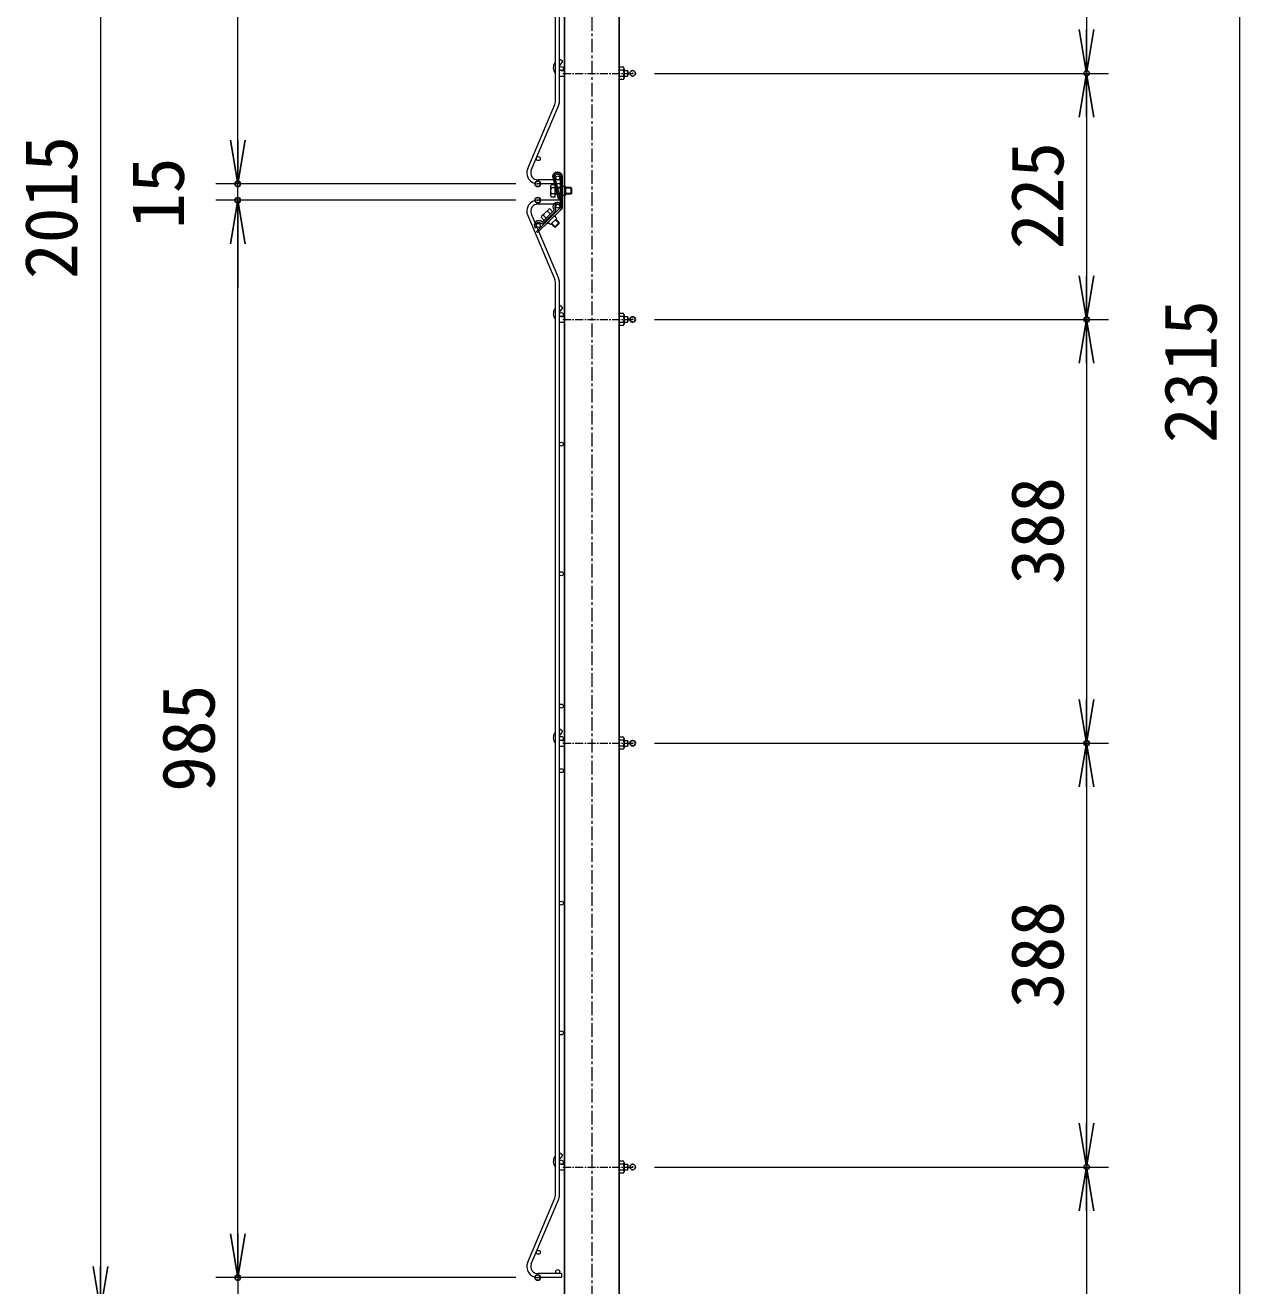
# Model space of a CAD drawing. Units: millimetres, scale not verified. Extents: x -4200 to 4200, y -2970 to 2970.
# Drawn here: x -349 to 761, y -1624 to -471 of the extents above; entities that cross this region are included whole.
import ezdxf
from ezdxf.enums import TextEntityAlignment as Align

# ---------------------------------------------------------------- set-up
doc = ezdxf.new("R2010")
doc.units = ezdxf.units.MM
doc.header["$LTSCALE"] = 10
doc.header["$PDMODE"] = 32
doc.header["$PDSIZE"] = 5
for name, pattern in [('USER1', [2, 1.25, -0.25, 0.25, -0.25]), ('USER2', [0.375, 0.25, -0.125]), ('USER3', [1.125, 0.75, -0.125, 0.125, -0.125])]:
    doc.linetypes.add(name, pattern=pattern)
for name, color, linetype, lineweight in [('0-0_D-BMK', 2, 'USER1', 13), ('0-1_D-STR1', 1, 'Continuous', 25), ('0-2_D-STR-DIM', 7, 'Continuous', 13), ('0-3_0', 7, 'Continuous', 25), ('0-7_D-STR2', 7, 'Continuous', 9), ('0-9_D-STR3', 3, 'Continuous', 13)]:
    doc.layers.add(name, color=color, linetype=linetype, lineweight=lineweight)
doc.layers.add('0-4_DEFPOINTS', color=7, linetype='Continuous')
doc.styles.add('ＭＳ ゴシック', font='')
doc.styles.get('ＭＳ ゴシック').set_extended_font_data('MS Gothic')

# ---------------------------------------------------------------- blocks, each defined once
blk = doc.blocks.new('_OPEN')
at = {"layer": '0-3_0'}
blk.add_line((0, 0), (-10, 0), dxfattribs=at)
blk.add_lwpolyline([(-10, 1.667), (0, 0), (-10, -1.667)], dxfattribs=at)

msp = doc.modelspace()

# ---------------------------------------------------------------- linework, layer by layer
at = {"layer": '0-0_D-BMK'}
msp.add_line((168.66, 396.4), (168.66, -1980.33), dxfattribs=at)
at = {"layer": '0-0_D-BMK', "linetype": 'USER3'}
for p, q in [((142.26, -515.03), (206.1, -515.03)), ((142.26, -740.03), (206.1, -740.03)), ((142.26, -1127.53), (206.1, -1127.53)), ((142.26, -1515.03), (206.1, -1515.03))]:
    msp.add_line(p, q, dxfattribs=at)
at = {"layer": '0-1_D-STR1'}
for p, q in [((193.66, 403.1), (193.66, -1946.03)), ((143.66, 389.7), (143.66, -1946.03))]:
    msp.add_line(p, q, dxfattribs=at)
at = {"layer": '0-2_D-STR-DIM'}
for p, q in [((-280.36, 328.97), (-280.36, -1606.03)), ((-154.82, -576.03), (-154.82, 328.97)), ((761.02, -1906.03), (761.02, 328.97)), ((621.02, -167.53), (621.02, -475.03)), ((226.1, -515.03), (641.02, -515.03)), ((226.1, -515.03), (641.02, -515.03)), ((-154.82, -576.03), (-154.82, -536.03)), ((621.02, -555.03), (621.02, -700.03)), ((99.36, -616.03), (-174.82, -616.03)), ((99.36, -616.03), (-174.82, -616.03)), ((-154.82, -631.03), (-154.82, -616.03)), ((99.36, -631.03), (-174.82, -631.03)), ((99.36, -631.03), (-174.82, -631.03)), ((-154.82, -1576.03), (-154.82, -671.03)), ((-154.82, -671.03), (-154.82, -711.03)), ((226.1, -740.03), (641.02, -740.03)), ((226.1, -740.03), (641.02, -740.03)), ((621.02, -780.03), (621.02, -1087.53)), ((226.1, -1127.53), (641.02, -1127.53)), ((226.1, -1127.53), (641.02, -1127.53)), ((621.02, -1167.53), (621.02, -1475.03)), ((226.1, -1515.03), (641.02, -1515.03)), ((226.1, -1515.03), (641.02, -1515.03)), ((-154.82, -1576.03), (-154.82, -1536.03)), ((621.02, -1555.03), (621.02, -1906.03)), ((99.36, -1616.03), (-174.82, -1616.03)), ((99.36, -1616.03), (-174.82, -1616.03)), ((-154.82, -1616.03), (-154.82, -1646.03))]:
    msp.add_line(p, q, dxfattribs=at)
at = {"layer": '0-4_DEFPOINTS'}
for p in [(206.1, -515.03), (621.02, -515.03), (-154.82, -616.03), (119.36, -616.03), (-154.82, -631.03), (119.36, -631.03), (206.1, -740.03), (206.1, -740.03), (621.02, -740.03), (206.1, -1127.53), (621.02, -1127.53), (206.1, -1515.03), (621.02, -1515.03), (-154.82, -1616.03), (119.36, -1616.03)]:
    msp.add_point(p, dxfattribs=at)
at = {"layer": '0-7_D-STR2'}
for p, q in [((135.56, -540.97), (135.56, 293.91)), ((139.16, -540.97), (139.16, 293.91)), ((110.16, -602.12), (135.06, -543.47)), ((113.47, -603.53), (138.37, -544.88)), ((141.16, -612.43), (119.36, -612.43)), ((141.16, -616.03), (119.36, -616.03)), ((141.16, -612.43), (141.16, -616.03)), ((141.16, -631.03), (119.36, -631.03)), ((141.16, -634.63), (141.16, -631.03)), ((110.16, -644.94), (135.06, -703.59)), ((113.47, -643.53), (138.37, -702.18)), ((141.16, -634.63), (119.36, -634.63)), ((135.56, -1540.97), (135.56, -706.09)), ((139.16, -1540.97), (139.16, -706.09)), ((110.16, -1602.12), (135.06, -1543.47)), ((113.47, -1603.53), (138.37, -1544.88)), ((141.16, -1612.43), (119.36, -1612.43)), ((141.16, -1612.43), (141.16, -1616.03)), ((141.16, -1616.03), (119.36, -1616.03))]:
    msp.add_line(p, q, dxfattribs=at)
for centre in [(140.96, -510.63), (119.9, -593), (137.66, -610.63), (137.66, -636.43), (119.9, -654.06), (140.96, -735.6), (140.96, -854.08), (140.96, -972.58), (140.96, -1093.58), (140.96, -1123.1), (140.96, -1152.58), (140.96, -1273.74), (140.96, -1392.39), (140.96, -1510.63), (119.9, -1593), (137.66, -1610.63)]:
    msp.add_circle(centre, 1.8, dxfattribs=at)
for centre, radius, start, end in [((129.16, -540.97), 6.4, 337, 0), ((129.16, -540.97), 10, 337, 0), ((119.36, -606.03), 10, 157, 270), ((119.36, -606.03), 6.4, 157, 270), ((119.36, -641.03), 10, 90, 203), ((119.36, -641.03), 6.4, 90, 203), ((129.16, -706.09), 10, 0, 23), ((129.16, -706.09), 6.4, 0, 23), ((129.16, -1540.97), 6.4, 337, 0), ((129.16, -1540.97), 10, 337, 0), ((119.36, -1606.03), 10, 157, 270), ((119.36, -1606.03), 6.4, 157, 270)]:
    msp.add_arc(centre, radius, start, end, dxfattribs=at)
at = {"layer": '0-9_D-STR3'}
for p, q in [((135.13, -505.13), (135.56, -504.56)), ((142.26, -504.31), (139.16, -501.98)), ((139.29, -508.26), (142.26, -504.31)), ((141.36, -512.43), (143.66, -512.43)), ((141.36, -517.63), (143.66, -517.63)), ((197.8, -509.5), (193.66, -509.5)), ((197.8, -512.27), (193.66, -512.27)), ((197.8, -517.79), (193.66, -517.79)), ((198.3, -510.87), (198.3, -519.37)), ((198.3, -512.43), (201.4, -512.43)), ((198.3, -517.63), (201.4, -517.63)), ((201.4, -512.43), (201.4, -517.63)), ((197.8, -520.55), (193.66, -520.55)), ((131.16, -618.42), (131.16, -626.59)), ((135.16, -617.05), (131.52, -617.05)), ((135.16, -619.78), (131.52, -619.78)), ((135.16, -627.95), (135.16, -617.05)), ((135.78, -619.5), (135.16, -619.5)), ((135.94, -620.1), (135.16, -620.1)), ((140.01, -619.5), (137.38, -619.5)), ((140.01, -620.1), (137.54, -620.1)), ((144.58, -618.51), (144.58, -626.5)), ((149.56, -619.5), (144.58, -619.5)), ((150.16, -620.1), (144.58, -620.1)), ((150.16, -620.1), (149.56, -619.5)), ((149.56, -619.5), (149.56, -625.5)), ((150.16, -620.1), (150.16, -624.9)), ((135.16, -625.23), (131.52, -625.23)), ((131.52, -627.95), (135.16, -627.95)), ((137.17, -624.9), (135.16, -624.9)), ((137.32, -625.5), (135.16, -625.5)), ((138.43, -629.84), (139.93, -629.46)), ((140.01, -624.9), (138.77, -624.9)), ((140.01, -625.5), (138.92, -625.5)), ((139.72, -633.73), (139.38, -635.2)), ((150.16, -624.9), (144.58, -624.9)), ((149.56, -625.5), (144.58, -625.5)), ((150.16, -624.9), (149.56, -625.5)), ((129.04, -639.73), (123.2, -645.45)), ((123.58, -650.67), (134.25, -640.22)), ((124.43, -644.76), (126.97, -647.36)), ((124.7, -651.82), (135.37, -641.37)), ((128.32, -640.95), (130.86, -643.54)), ((130.27, -639.04), (132.81, -641.63)), ((131.75, -644.91), (132.38, -645.56)), ((132.18, -644.49), (132.81, -645.14)), ((116.95, -656.19), (118.45, -655.7)), ((122.48, -646.67), (125.02, -649.26)), ((127.89, -648.69), (128.52, -649.33)), ((128.32, -648.27), (128.95, -648.91)), ((134.75, -655.69), (131.72, -652.6)), ((135.6, -655.7), (132.15, -652.18)), ((139.04, -651.49), (134.75, -655.69)), ((135.6, -655.7), (134.75, -655.69)), ((139.03, -652.34), (135.58, -648.82)), ((139.03, -652.34), (135.6, -655.7)), ((139.04, -651.49), (136.01, -648.4)), ((139.03, -652.34), (139.04, -651.49)), ((135.13, -730.13), (135.56, -729.56)), ((142.26, -729.31), (139.16, -726.98)), ((139.29, -733.26), (142.26, -729.31)), ((141.36, -737.43), (143.66, -737.43)), ((197.8, -734.5), (193.66, -734.5)), ((197.8, -737.27), (193.66, -737.27)), ((198.3, -735.87), (198.3, -744.37)), ((141.36, -742.63), (143.66, -742.63)), ((197.8, -742.79), (193.66, -742.79)), ((197.8, -745.55), (193.66, -745.55)), ((198.3, -742.63), (201.4, -742.63)), ((135.13, -1117.63), (135.56, -1117.06)), ((142.26, -1116.81), (139.16, -1114.48)), ((139.29, -1120.76), (142.26, -1116.81)), ((141.36, -1124.93), (143.66, -1124.93)), ((197.8, -1122), (193.66, -1122)), ((197.8, -1124.77), (193.66, -1124.77)), ((198.3, -1123.37), (198.3, -1131.87)), ((198.3, -1124.93), (201.4, -1124.93)), ((201.4, -1124.93), (201.4, -1130.13)), ((141.36, -1130.13), (143.66, -1130.13)), ((197.8, -1130.29), (193.66, -1130.29)), ((197.8, -1133.05), (193.66, -1133.05)), ((198.3, -1130.13), (201.4, -1130.13)), ((135.13, -1505.13), (135.56, -1504.56)), ((142.26, -1504.31), (139.16, -1501.98)), ((139.29, -1508.26), (142.26, -1504.31)), ((197.8, -1509.5), (193.66, -1509.5)), ((141.36, -1512.43), (143.66, -1512.43)), ((141.36, -1517.63), (143.66, -1517.63)), ((197.8, -1512.27), (193.66, -1512.27)), ((197.8, -1517.79), (193.66, -1517.79)), ((197.8, -1520.55), (193.66, -1520.55)), ((198.3, -1510.87), (198.3, -1519.37)), ((198.3, -1517.63), (201.4, -1517.63))]:
    msp.add_line(p, q, dxfattribs=at)
at = {"layer": '0-9_D-STR3', "lineweight": 25}
for p, q in [((133.21, -609.46), (138.43, -629.84)), ((134.81, -609.46), (139.93, -629.46)), ((140.01, -609.46), (140.01, -637.14)), ((141.61, -609.46), (141.61, -637.11)), ((144.58, -618.51), (143.12, -618.51)), ((144.58, -626.5), (143.12, -626.5)), ((139.35, -638.72), (118.16, -659.49)), ((140.5, -639.84), (119.28, -660.63)), ((139.35, -638.72), (140.5, -639.84)), ((136.72, -647.7), (135.7, -646.66)), ((118.16, -659.49), (119.28, -660.63))]:
    msp.add_line(p, q, dxfattribs=at)
at = {"layer": '0-9_D-STR3', "linetype": 'USER2'}
for p, q in [((131.21, -640), (131.24, -640.03)), ((125.37, -645.72), (125.4, -645.75))]:
    msp.add_line(p, q, dxfattribs=at)
at = {"layer": '0-9_D-STR3'}
for points in [[(136.72, -647.7), (131.01, -653.3), (129.99, -652.25)], [(198.3, -737.43), (201.4, -737.43), (201.4, -742.63)], [(198.3, -1512.43), (201.4, -1512.43), (201.4, -1517.63)]]:
    msp.add_lwpolyline(points, dxfattribs=at)
for centre, radius, start, end in [((141.36, -509.83), 7.8, 143, 221.96156), ((141.36, -509.83), 2.6, 143, 147.797), ((141.36, -509.83), 2.6, 212.203, 270), ((141.36, -509.83), 7.8, 253.6171, 270), ((196.14, -510.88), 2.16, 320.19668, 39.80332), ((190.42, -515.03), 7.88, 339.48158, 20.51842), ((196.18, -519.17), 2.13, 319.53759, 40.46241), ((198.36, -515.03), 4, 319.4584, 40.5416), ((133.88, -618.42), 2.73, 150, 210), ((141.51, -622.5), 10.35, 164.73852, 195.26148), ((143.21, -616.91), 1.6, 180, 270), ((133.88, -626.59), 2.73, 150, 210), ((137.32, -637), 4.05, 53.68647, 221.43997), ((143.21, -628.1), 1.6, 90, 180), ((125.11, -647.4), 2.73, 104.409, 164.409), ((133.36, -649.99), 10.35, 119.14752, 149.67048), ((130.95, -641.68), 2.73, 104.409, 164.409), ((133.97, -639.94), 0.4, 314.409, 39.42046), ((137.53, -637.02), 2.6, 44.409, 219.42046), ((133.97, -639.94), 2, 314.409, 39.42046), ((120.31, -653.79), 4.13, 48.50138, 215.66553), ((120.31, -653.88), 2.6, 49.39754, 224.409), ((123.3, -650.39), 2, 229.39754, 314.409), ((123.3, -650.39), 0.4, 229.39754, 314.409), ((141.36, -734.83), 7.8, 143, 221.96156), ((141.36, -734.83), 2.6, 212.203, 270), ((196.14, -735.88), 2.16, 320.19668, 39.80332), ((190.42, -740.03), 7.88, 339.48158, 20.51842), ((198.36, -740.03), 4, 319.4584, 40.5416), ((141.36, -734.83), 7.8, 253.6171, 270), ((196.18, -744.17), 2.13, 319.53759, 40.46241), ((141.36, -1122.33), 7.8, 143, 221.96156), ((141.36, -1122.33), 2.6, 143, 147.797), ((141.36, -1122.33), 2.6, 212.203, 270), ((196.14, -1123.38), 2.16, 320.19668, 39.80332), ((190.42, -1127.53), 7.88, 339.48158, 20.51842), ((198.36, -1127.53), 4, 319.4584, 40.5416), ((141.36, -1122.33), 7.8, 253.6171, 270), ((196.18, -1131.67), 2.13, 319.53759, 40.46241), ((141.36, -1509.83), 7.8, 143, 221.96156), ((141.36, -1509.83), 2.6, 143, 147.797), ((196.14, -1510.88), 2.16, 320.19668, 39.80332), ((141.36, -1509.83), 2.6, 212.203, 270), ((141.36, -1509.83), 7.8, 253.6171, 270), ((190.42, -1515.03), 7.88, 339.48158, 20.51842), ((196.18, -1519.17), 2.13, 319.53759, 40.46241), ((198.36, -1515.03), 4, 319.4584, 40.5416)]:
    msp.add_arc(centre, radius, start, end, dxfattribs=at)
at = {"layer": '0-9_D-STR3', "lineweight": 25}
for centre, radius, start, end in [((137.41, -609.46), 4.2, 0, 180), ((137.41, -609.46), 2.6, 0, 180), ((136.9, -645.61), 1.6, 134.409, 224.409), ((137.71, -637.11), 2.3, 315.6, 0), ((137.71, -637.11), 3.9, 315.6, 0), ((128.91, -653.44), 1.6, 44.409, 134.409)]:
    msp.add_arc(centre, radius, start, end, dxfattribs=at)

# ---------------------------------------------------------------- block references
at = {"layer": '0-2_D-STR-DIM', "xscale": 4, "yscale": 4}
for p, rotation in [((621.02, -515.03), 270), ((621.02, -515.03), 90), ((-154.82, -616.03), 270), ((-154.82, -616.03), 270), ((-154.82, -631.03), 90), ((-154.82, -631.03), 90), ((621.02, -740.03), 270), ((621.02, -740.03), 90), ((621.02, -1127.53), 270), ((621.02, -1127.53), 90), ((621.02, -1515.03), 270), ((621.02, -1515.03), 90), ((-154.82, -1616.03), 270), ((-154.82, -1616.03), 270), ((-280.36, -1646.03), 270)]:
    msp.add_blockref('_OPEN', p, dxfattribs=dict(at, rotation=rotation))

# ---------------------------------------------------------------- texts
at = {"layer": '0-2_D-STR-DIM', "style": 'ＭＳ ゴシック'}
for s, p in [('2015', (-287.1, -703.13)), ('225', (614.27, -675.88)), ('15', (-189.57, -657.28)), ('2315', (754.27, -853.13)), ('388', (614.27, -982.28)), ('985', (-161.57, -1172.01)), ('388', (614.27, -1369.78))]:
    msp.add_text(s, height=48.09, rotation=90, dxfattribs=at).set_placement(p, align=Align.BOTTOM_LEFT)

doc.saveas('drawing.dxf')
